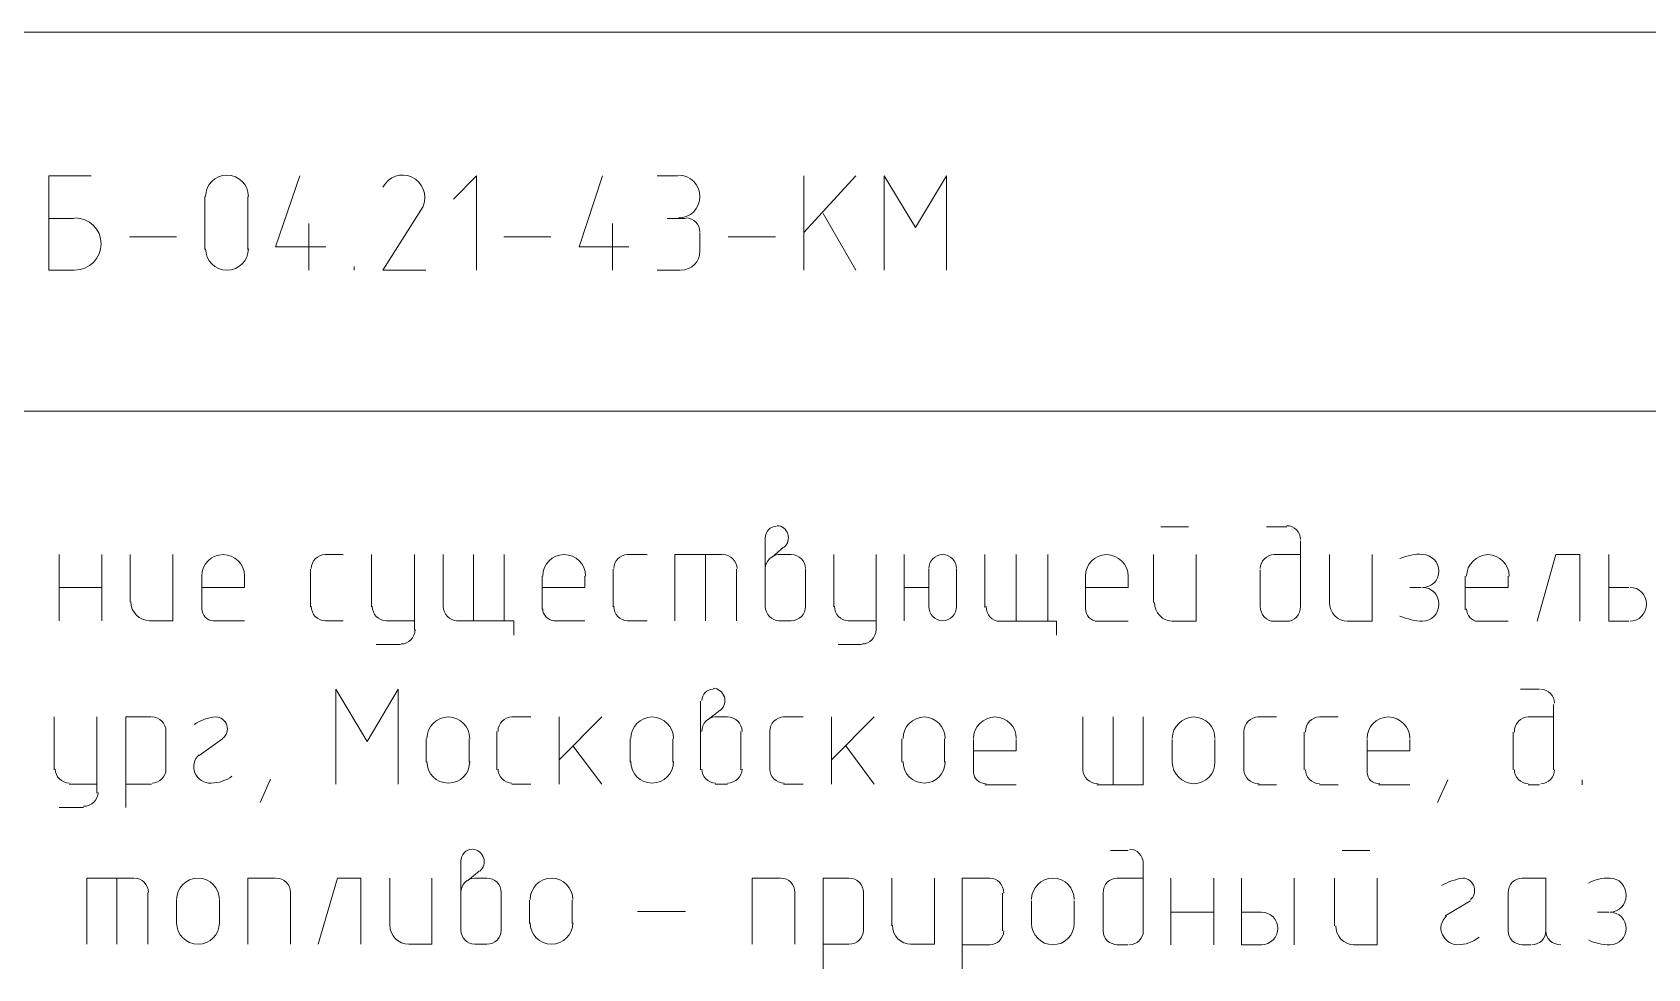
# Model space of a CAD drawing. Header units: millimetres. Extents: x -678 to 5260, y -935 to 3264.
# Drawn here: x 4497.3 to 4923.6, y -555.1 to -308.2 of the extents above; entities that cross this region are included whole.
import ezdxf

# ---------------------------------------------------------------- set-up
doc = ezdxf.new("R2010")
doc.units = ezdxf.units.MM
doc.header["$MEASUREMENT"] = 0
doc.layers.get('0').update_dxf_attribs({"linetype": 'CONTINUOUS'})

msp = doc.modelspace()

# ---------------------------------------------------------------- linework, layer by layer
at = {"color": 7, "linetype": 'Continuous', "lineweight": 5, "true_color": 0x000007}
for points in [[(3359.44873, -308.15736), (5209.40723, -308.15736), (5209.40723, -308.15736)], [(3359.44873, -408.07438), (4009.73918, -408.07438), (5209.40723, -408.07438)], [(4795.13337, -438.61379), (4802.43628, -438.61379), (4802.43628, -438.61379)], [(4823.01719, -438.61379), (4828.3284, -438.61379), (4828.3284, -438.61379)], [(4831.97985, -442.26525), (4831.97985, -459.85861), (4831.97985, -459.85861)], [(4748.66035, -445.9167), (4748.66035, -459.85861), (4748.66035, -459.85861)], [(4756.9591, -463.51006), (4756.9591, -445.9167), (4756.9591, -445.9167)], [(4765.25786, -463.51006), (4765.25786, -445.9167), (4765.25786, -445.9167)], [(4793.14167, -445.9167), (4793.14167, -458.53081), (4793.14167, -458.53081)], [(4798.12093, -463.51006), (4804.42798, -463.51006), (4804.42798, -445.9167)], [(4825.00889, -445.9167), (4831.97985, -445.9167), (4831.97985, -445.9167)], [(4839.6147, -445.9167), (4839.6147, -458.53081), (4839.6147, -458.53081)], [(4844.26201, -463.51006), (4850.90101, -463.51006), (4850.90101, -445.9167)], [(4905.67279, -463.51006), (4905.67279, -445.9167), (4899.36574, -445.9167), (4894.38649, -463.51006)], [(4918.61885, -463.51006), (4913.30765, -463.51006), (4913.30765, -445.9167)], [(4775.21636, -451.55985), (4775.21636, -460.52251), (4775.21636, -460.52251)], [(4786.50267, -454.5474), (4786.50267, -451.55985), (4786.50267, -451.55985)], [(4821.35744, -459.85861), (4821.35744, -449.9001), (4821.35744, -449.9001)], [(4875.46533, -451.55985), (4875.46533, -460.52251), (4875.46533, -460.52251)], [(4886.75163, -454.5474), (4886.75163, -451.55985), (4886.75163, -451.55985)], [(4786.50267, -454.5474), (4775.21636, -454.5474), (4775.21636, -454.5474)], [(4863.84707, -454.5474), (4860.85952, -454.5474), (4860.85952, -454.5474)], [(4886.75163, -454.5474), (4875.46533, -454.5474), (4875.46533, -454.5474)], [(4918.61885, -454.5474), (4913.30765, -454.5474), (4913.30765, -454.5474)], [(4752.64375, -463.51006), (4767.58151, -463.51006), (4767.58151, -463.51006)], [(4767.58151, -463.51006), (4767.58151, -467.16151), (4767.58151, -467.16151)], [(4778.20391, -463.51006), (4786.50267, -463.51006), (4786.50267, -463.51006)], [(4825.00889, -463.51006), (4828.3284, -463.51006), (4828.3284, -463.51006)], [(4878.78483, -463.51006), (4886.75163, -463.51006), (4886.75163, -463.51006)], [(4890.07113, -481.43537), (4895.05039, -481.43537), (4895.05039, -481.43537)], [(4898.70184, -485.41877), (4898.70184, -502.68018), (4898.70184, -502.68018)], [(4774.55246, -488.73828), (4774.55246, -502.68018), (4774.55246, -502.68018)], [(4778.20391, -506.66359), (4790.48607, -506.66359), (4790.48607, -488.73828)], [(4782.51927, -506.66359), (4782.51927, -488.73828), (4782.51927, -488.73828)], [(4820.69354, -488.73828), (4825.67279, -488.73828), (4825.67279, -488.73828)], [(4836.9591, -488.73828), (4841.93835, -488.73828), (4841.93835, -488.73828)], [(4892.06284, -488.73828), (4898.70184, -488.73828), (4898.70184, -488.73828)], [(4817.04209, -492.72168), (4817.04209, -502.68018), (4817.04209, -502.68018)], [(4832.9757, -492.72168), (4832.9757, -502.68018), (4832.9757, -502.68018)], [(4888.07943, -502.68018), (4888.07943, -492.72168), (4888.07943, -492.72168)], [(4745.67279, -494.71338), (4745.67279, -503.34408), (4745.67279, -503.34408)], [(4756.9591, -497.70093), (4745.67279, -497.70093), (4745.67279, -497.70093)], [(4756.9591, -497.70093), (4756.9591, -494.71338), (4756.9591, -494.71338)], [(4798.12093, -494.71338), (4798.12093, -500.68848), (4798.12093, -500.68848)], [(4809.40723, -500.68848), (4809.40723, -494.71338), (4809.40723, -494.71338)], [(4849.57321, -494.71338), (4849.57321, -503.34408), (4849.57321, -503.34408)], [(4860.85952, -497.70093), (4849.57321, -497.70093), (4849.57321, -497.70093)], [(4860.85952, -497.70093), (4860.85952, -494.71338), (4860.85952, -494.71338)], [(4748.66035, -506.66359), (4756.9591, -506.66359), (4756.9591, -506.66359)], [(4820.69354, -506.66359), (4825.67279, -506.66359), (4825.67279, -506.66359)], [(4836.9591, -506.66359), (4841.93835, -506.66359), (4841.93835, -506.66359)], [(4852.56076, -506.66359), (4860.85952, -506.66359), (4860.85952, -506.66359)], [(4870.81802, -505.33579), (4868.16242, -511.31089), (4868.16242, -511.31089)], [(4892.06284, -506.66359), (4895.05039, -506.66359), (4895.05039, -506.66359)], [(4906.33669, -505.33579), (4906.33669, -506.66359), (4906.33669, -506.66359)], [(4781.85537, -523.925), (4786.50267, -523.925), (4786.50267, -523.925)], [(4842.9342, -523.925), (4850.23711, -523.925), (4850.23711, -523.925)], [(4790.48607, -527.57645), (4790.48607, -545.16981), (4790.48607, -545.16981)], [(4749.98815, -531.2279), (4742.68524, -531.2279), (4742.68524, -555.12832)], [(4783.51512, -531.2279), (4790.48607, -531.2279), (4790.48607, -531.2279)], [(4797.78898, -548.82126), (4797.78898, -531.2279), (4797.78898, -531.2279)], [(4809.07528, -548.82126), (4809.07528, -531.2279), (4809.07528, -531.2279)], [(4816.37819, -531.2279), (4816.37819, -548.82126), (4816.37819, -548.82126)], [(4830.3201, -531.2279), (4830.3201, -548.82126), (4830.3201, -548.82126)], [(4840.9425, -531.2279), (4840.9425, -543.84201), (4840.9425, -543.84201)], [(4845.92176, -548.82126), (4852.22881, -548.82126), (4852.22881, -531.2279)], [(4896.71014, -545.16981), (4896.71014, -531.2279), (4890.40308, -531.2279)], [(4753.30765, -545.16981), (4753.30765, -535.2113), (4753.30765, -535.2113)], [(4779.86367, -545.16981), (4779.86367, -535.2113), (4779.86367, -535.2113)], [(4886.75163, -535.2113), (4886.75163, -545.16981), (4886.75163, -545.16981)], [(4760.9425, -537.20301), (4760.9425, -543.17811), (4760.9425, -543.17811)], [(4772.22881, -543.17811), (4772.22881, -537.20301), (4772.22881, -537.20301)], [(4797.78898, -540.19056), (4809.07528, -540.19056), (4809.07528, -540.19056)], [(4821.68939, -540.19056), (4816.37819, -540.19056), (4816.37819, -540.19056)], [(4876.79313, -537.20301), (4870.15412, -541.18641), (4870.15412, -541.18641)], [(4913.30765, -540.19056), (4910.3201, -540.19056), (4910.3201, -540.19056)], [(4742.68524, -548.82126), (4749.98815, -548.82126), (4749.98815, -548.82126)], [(4783.51512, -548.82126), (4786.50267, -548.82126), (4786.50267, -548.82126)], [(4816.37819, -548.82126), (4821.68939, -548.82126), (4821.68939, -548.82126)], [(4890.40308, -548.82126), (4892.72674, -548.82126), (4892.72674, -548.82126)]]:
    msp.add_lwpolyline(points, dxfattribs=at)
at = {"color": 7, "linetype": 'Continuous', "lineweight": 9, "true_color": 0x000007}
for points in [[(4512.80972, -345.99969), (4501.68939, -345.99969), (4501.68939, -370.89595), (4508.3284, -370.89595)], [(4574.71844, -364.75487), (4561.44043, -364.75487), (4567.91346, -345.99969)], [(4614.55246, -370.89595), (4614.55246, -345.99969), (4608.41138, -352.14077)], [(4654.71844, -364.75487), (4641.6064, -364.75487), (4647.74748, -345.99969)], [(4667.6645, -345.99969), (4662.18732, -345.99969), (4662.18732, -345.99969)], [(4700.85952, -360.93745), (4714.63545, -345.99969), (4714.63545, -345.99969)], [(4700.85952, -370.89595), (4700.85952, -345.99969), (4700.85952, -345.99969)], [(4738.53586, -370.89595), (4738.53586, -345.99969), (4730.40308, -359.60964), (4722.10433, -345.99969), (4722.10433, -370.89595)], [(4542.85122, -351.47686), (4542.85122, -365.41877), (4542.85122, -365.41877)], [(4554.13752, -365.41877), (4554.13752, -351.47686), (4554.13752, -351.47686)], [(4508.3284, -357.28599), (4501.68939, -357.28599), (4501.68939, -357.28599)], [(4600.44458, -354.13247), (4589.82217, -370.89595), (4601.10848, -370.89595)], [(4669.6562, -357.28599), (4664.84292, -357.28599), (4664.84292, -357.28599)], [(4706.00474, -355.95819), (4714.63545, -370.89595), (4714.63545, -370.89595)], [(4522.9342, -362.09927), (4535.38234, -362.09927), (4535.38234, -362.09927)], [(4570.23711, -358.61379), (4570.23711, -370.89595), (4570.23711, -370.89595)], [(4621.68939, -362.09927), (4634.13752, -362.09927), (4634.13752, -362.09927)], [(4650.40308, -358.61379), (4650.40308, -370.89595), (4650.40308, -370.89595)], [(4673.47362, -366.08267), (4673.47362, -360.93745), (4673.47362, -360.93745)], [(4680.9425, -362.09927), (4693.39064, -362.09927), (4693.39064, -362.09927)], [(4582.18732, -369.9001), (4582.18732, -370.89595), (4582.18732, -370.89595)], [(4662.18732, -370.89595), (4668.3284, -370.89595), (4668.3284, -370.89595)], [(4690.73503, -441.60135), (4690.73503, -459.69263), (4690.73503, -459.69263)], [(4504.34499, -463.34408), (4504.34499, -445.9167), (4504.34499, -445.9167)], [(4515.6313, -463.34408), (4515.6313, -445.9167), (4515.6313, -445.9167)], [(4523.10018, -445.9167), (4523.10018, -458.36483), (4523.10018, -458.36483)], [(4528.24541, -463.34408), (4534.38649, -463.34408), (4534.38649, -445.9167)], [(4574.55246, -445.9167), (4579.36574, -445.9167), (4579.36574, -445.9167)], [(4586.83462, -445.9167), (4586.83462, -459.69263), (4586.83462, -459.69263)], [(4598.12093, -465.83371), (4598.12093, -445.9167), (4598.12093, -445.9167)], [(4605.75578, -445.9167), (4605.75578, -459.69263), (4605.75578, -459.69263)], [(4613.72259, -463.34408), (4613.72259, -445.9167), (4613.72259, -445.9167)], [(4621.85537, -463.34408), (4621.85537, -445.9167), (4621.85537, -445.9167)], [(4654.38649, -445.9167), (4659.53172, -445.9167), (4659.53172, -445.9167)], [(4679.44873, -445.9167), (4666.83462, -445.9167), (4666.83462, -463.34408)], [(4674.9674, -445.9167), (4674.9674, -463.34408), (4674.9674, -463.34408)], [(4695.54831, -443.925), (4692.56076, -446.5806), (4692.56076, -446.5806)], [(4694.22051, -445.9167), (4697.54001, -445.9167), (4697.54001, -445.9167)], [(4708.82632, -445.9167), (4708.82632, -459.69263), (4708.82632, -459.69263)], [(4719.94665, -465.83371), (4719.94665, -445.9167), (4719.94665, -445.9167)], [(4727.41553, -445.9167), (4727.41553, -463.34408), (4727.41553, -463.34408)], [(4542.02134, -451.55985), (4542.02134, -460.35653), (4542.02134, -460.35653)], [(4553.30765, -454.5474), (4553.30765, -451.55985), (4553.30765, -451.55985)], [(4570.73503, -449.73413), (4570.73503, -459.69263), (4570.73503, -459.69263)], [(4631.81387, -451.55985), (4631.81387, -460.35653), (4631.81387, -460.35653)], [(4643.10018, -454.5474), (4643.10018, -451.55985), (4643.10018, -451.55985)], [(4650.56906, -449.73413), (4650.56906, -459.69263), (4650.56906, -459.69263)], [(4683.10018, -463.34408), (4683.10018, -449.73413), (4683.10018, -449.73413)], [(4701.35744, -449.73413), (4701.35744, -459.69263), (4701.35744, -459.69263)], [(4733.88856, -449.73413), (4733.88856, -459.69263), (4733.88856, -459.69263)], [(4741.19147, -459.69263), (4741.19147, -449.73413), (4741.19147, -449.73413)], [(4504.34499, -454.5474), (4515.6313, -454.5474), (4515.6313, -454.5474)], [(4553.30765, -454.5474), (4542.02134, -454.5474), (4542.02134, -454.5474)], [(4643.10018, -454.5474), (4631.81387, -454.5474), (4631.81387, -454.5474)], [(4727.41553, -454.5474), (4733.88856, -454.5474), (4733.88856, -454.5474)], [(4545.00889, -463.34408), (4553.30765, -463.34408), (4553.30765, -463.34408)], [(4574.55246, -463.34408), (4579.36574, -463.34408), (4579.36574, -463.34408)], [(4590.65205, -463.34408), (4598.12093, -463.34408), (4598.12093, -463.34408)], [(4609.24126, -463.34408), (4624.34499, -463.34408), (4624.34499, -463.34408)], [(4624.34499, -463.34408), (4624.34499, -467.16151), (4624.34499, -467.16151)], [(4634.9674, -463.34408), (4643.10018, -463.34408), (4643.10018, -463.34408)], [(4654.38649, -463.34408), (4659.53172, -463.34408), (4659.53172, -463.34408)], [(4694.22051, -463.34408), (4697.54001, -463.34408), (4697.54001, -463.34408)], [(4712.64375, -463.34408), (4719.94665, -463.34408), (4719.94665, -463.34408)], [(4587.99645, -469.65114), (4594.46947, -469.65114), (4594.46947, -469.65114)], [(4709.98815, -469.65114), (4716.12923, -469.65114), (4716.12923, -469.65114)], [(4593.80557, -506.49761), (4593.80557, -481.43537), (4585.67279, -495.2113), (4577.37404, -481.43537), (4577.37404, -506.49761)], [(4673.6396, -484.5889), (4673.6396, -502.68018), (4673.6396, -502.68018)], [(4503.01719, -488.73828), (4503.01719, -502.68018), (4503.01719, -502.68018)], [(4514.3035, -508.82126), (4514.3035, -488.73828), (4514.3035, -488.73828)], [(4528.74333, -488.73828), (4521.93835, -488.73828), (4521.93835, -512.63869)], [(4623.84707, -488.73828), (4628.82632, -488.73828), (4628.82632, -488.73828)], [(4636.2952, -500.02458), (4647.58151, -488.73828), (4647.58151, -488.73828)], [(4636.2952, -488.73828), (4636.2952, -506.49761), (4636.2952, -506.49761)], [(4678.78483, -486.91255), (4675.6313, -489.40218), (4675.6313, -489.40218)], [(4677.45703, -488.73828), (4680.77653, -488.73828), (4680.77653, -488.73828)], [(4695.54831, -488.73828), (4700.69354, -488.73828), (4700.69354, -488.73828)], [(4708.16242, -500.02458), (4719.44873, -488.73828), (4719.44873, -488.73828)], [(4708.16242, -488.73828), (4708.16242, -506.49761), (4708.16242, -506.49761)], [(4532.56076, -502.68018), (4532.56076, -492.5557), (4532.56076, -492.5557)], [(4619.86367, -492.5557), (4619.86367, -502.68018), (4619.86367, -502.68018)], [(4684.26201, -492.5557), (4684.26201, -502.68018), (4684.26201, -502.68018)], [(4691.89686, -492.5557), (4691.89686, -502.68018), (4691.89686, -502.68018)], [(4547.49852, -494.5474), (4541.35744, -498.86276), (4541.35744, -498.86276)], [(4601.27445, -494.5474), (4601.27445, -500.68848), (4601.27445, -500.68848)], [(4612.56076, -500.68848), (4612.56076, -494.5474), (4612.56076, -494.5474)], [(4647.58151, -506.49761), (4639.94665, -496.37313), (4639.94665, -496.37313)], [(4655.05039, -494.5474), (4655.05039, -500.68848), (4655.05039, -500.68848)], [(4666.33669, -500.68848), (4666.33669, -494.5474), (4666.33669, -494.5474)], [(4719.44873, -506.49761), (4711.97985, -496.37313), (4711.97985, -496.37313)], [(4726.75163, -494.5474), (4726.75163, -500.68848), (4726.75163, -500.68848)], [(4738.03794, -500.68848), (4738.03794, -494.5474), (4738.03794, -494.5474)], [(4507.00059, -506.49761), (4514.3035, -506.49761), (4514.3035, -506.49761)], [(4521.93835, -506.49761), (4528.74333, -506.49761), (4528.74333, -506.49761)], [(4560.11263, -505.16981), (4557.45703, -511.31089), (4557.45703, -511.31089)], [(4623.84707, -506.49761), (4628.82632, -506.49761), (4628.82632, -506.49761)], [(4677.45703, -506.49761), (4680.77653, -506.49761), (4680.77653, -506.49761)], [(4695.54831, -506.49761), (4700.69354, -506.49761), (4700.69354, -506.49761)], [(4504.34499, -512.63869), (4510.81802, -512.63869), (4510.81802, -512.63869)], [(4610.40308, -526.74657), (4610.40308, -545.16981), (4610.40308, -545.16981)], [(4524.09603, -531.2279), (4511.6479, -531.2279), (4511.6479, -548.65529)], [(4519.6147, -531.2279), (4519.6147, -548.65529), (4519.6147, -548.65529)], [(4561.44043, -531.2279), (4554.13752, -531.2279), (4554.13752, -548.65529)], [(4584.01304, -548.65529), (4584.01304, -531.2279), (4577.87196, -531.2279), (4572.72674, -548.65529)], [(4591.6479, -531.2279), (4591.6479, -543.84201), (4591.6479, -543.84201)], [(4596.62715, -548.65529), (4602.76823, -548.65529), (4602.76823, -531.2279)], [(4615.21636, -529.40218), (4612.22881, -531.8918), (4612.22881, -531.8918)], [(4614.05454, -531.2279), (4617.20806, -531.2279), (4617.20806, -531.2279)], [(4694.71844, -531.2279), (4687.24956, -531.2279), (4687.24956, -548.65529)], [(4712.80972, -531.2279), (4706.00474, -531.2279), (4706.00474, -555.12832)], [(4724.09603, -531.2279), (4724.09603, -543.84201), (4724.09603, -543.84201)], [(4729.07528, -548.65529), (4735.38234, -548.65529), (4735.38234, -531.2279)], [(4527.74748, -548.65529), (4527.74748, -535.04533), (4527.74748, -535.04533)], [(4535.38234, -537.03703), (4535.38234, -543.17811), (4535.38234, -543.17811)], [(4546.66864, -543.17811), (4546.66864, -537.03703), (4546.66864, -537.03703)], [(4565.42383, -548.65529), (4565.42383, -535.04533), (4565.42383, -535.04533)], [(4621.02549, -535.04533), (4621.02549, -545.16981), (4621.02549, -545.16981)], [(4628.49437, -537.03703), (4628.49437, -543.17811), (4628.49437, -543.17811)], [(4639.78068, -543.17811), (4639.78068, -537.03703), (4639.78068, -537.03703)], [(4698.53586, -548.65529), (4698.53586, -535.04533), (4698.53586, -535.04533)], [(4716.62715, -545.16981), (4716.62715, -535.04533), (4716.62715, -535.04533)], [(4657.04209, -540.02458), (4669.6562, -540.02458), (4669.6562, -540.02458)], [(4614.05454, -548.65529), (4617.20806, -548.65529), (4617.20806, -548.65529)], [(4706.00474, -548.65529), (4712.80972, -548.65529), (4712.80972, -548.65529)]]:
    msp.add_lwpolyline(points, dxfattribs=at)
for points in [[(4600.44458, -353.96649), (4601.6064, -350.97894), (4600.2786, -347.65944), (4597.45703, -346.33164), (4597.45703, -346.33164), (4594.63545, -345.00384), (4591.31595, -346.16566), (4589.82217, -348.98724)], [(4554.3035, -351.47686), (4554.3035, -348.32334), (4551.81387, -345.83371), (4548.66035, -345.83371), (4548.66035, -345.83371), (4545.50682, -345.83371), (4543.01719, -348.32334), (4543.01719, -351.47686)], [(4667.83047, -357.12002), (4670.984, -357.12002), (4673.47362, -354.63039), (4673.47362, -351.47686), (4673.47362, -351.47686), (4673.47362, -348.32334), (4670.984, -345.83371), (4667.83047, -345.83371)], [(4508.49437, -370.89595), (4512.3118, -370.89595), (4515.46533, -367.74242), (4515.46533, -363.925), (4515.46533, -363.925), (4515.46533, -360.10757), (4512.3118, -357.12002), (4508.49437, -357.12002)], [(4543.01719, -365.2528), (4543.01719, -368.40633), (4545.50682, -370.89595), (4548.66035, -370.89595), (4548.66035, -370.89595), (4551.81387, -370.89595), (4554.3035, -368.40633), (4554.3035, -365.2528)], [(4695.71429, -443.925), (4696.71014, -443.09512), (4697.04209, -441.76732), (4696.71014, -440.43952), (4696.71014, -440.43952), (4696.21221, -439.27769), (4695.21636, -438.28184), (4693.88856, -438.28184)], [(4553.30765, -451.55985), (4553.30765, -448.40633), (4550.65205, -445.9167), (4547.6645, -445.9167), (4547.6645, -445.9167), (4544.51097, -445.9167), (4542.02134, -448.40633), (4542.02134, -451.55985)], [(4643.26615, -451.55985), (4643.26615, -448.40633), (4640.77653, -445.9167), (4637.623, -445.9167), (4637.623, -445.9167), (4634.63545, -445.9167), (4631.97985, -448.40633), (4631.97985, -451.55985)], [(4741.19147, -449.56815), (4741.19147, -447.57645), (4739.53172, -445.9167), (4737.54001, -445.9167), (4737.54001, -445.9167), (4735.54831, -445.9167), (4733.88856, -447.57645), (4733.88856, -449.56815)], [(4733.88856, -459.52666), (4733.88856, -461.68433), (4735.54831, -463.34408), (4737.54001, -463.34408), (4737.54001, -463.34408), (4739.53172, -463.34408), (4741.19147, -461.68433), (4741.19147, -459.52666)], [(4678.9508, -486.91255), (4679.94665, -486.08267), (4680.2786, -484.5889), (4679.94665, -483.42707), (4679.94665, -483.42707), (4679.44873, -482.09927), (4678.2869, -481.2694), (4676.9591, -481.10342)], [(4547.49852, -494.38143), (4548.66035, -493.55155), (4548.9923, -492.22375), (4548.66035, -490.89595), (4548.66035, -490.89595), (4548.16242, -489.56815), (4547.00059, -488.73828), (4545.67279, -488.73828)], [(4612.72674, -494.38143), (4612.72674, -491.39388), (4610.23711, -488.73828), (4607.08358, -488.73828), (4607.08358, -488.73828), (4603.93006, -488.73828), (4601.44043, -491.39388), (4601.44043, -494.38143)], [(4666.50267, -494.38143), (4666.50267, -491.39388), (4664.01304, -488.73828), (4660.85952, -488.73828), (4660.85952, -488.73828), (4657.70599, -488.73828), (4655.21636, -491.39388), (4655.21636, -494.38143)], [(4738.20391, -494.38143), (4738.20391, -491.39388), (4735.71429, -488.73828), (4732.72674, -488.73828), (4732.72674, -488.73828), (4729.57321, -488.73828), (4727.08358, -491.39388), (4727.08358, -494.38143)], [(4541.35744, -498.69678), (4539.86367, -499.85861), (4539.53172, -501.85031), (4540.19562, -503.51006), (4540.19562, -503.51006), (4540.85952, -505.16981), (4542.68524, -506.33164), (4544.51097, -506.16566)], [(4601.44043, -500.52251), (4601.44043, -503.67603), (4603.93006, -506.16566), (4607.08358, -506.16566), (4607.08358, -506.16566), (4610.23711, -506.16566), (4612.72674, -503.67603), (4612.72674, -500.52251)], [(4655.21636, -500.52251), (4655.21636, -503.67603), (4657.70599, -506.16566), (4660.85952, -506.16566), (4660.85952, -506.16566), (4664.01304, -506.16566), (4666.50267, -503.67603), (4666.50267, -500.52251)], [(4727.08358, -500.52251), (4727.08358, -503.67603), (4729.57321, -506.16566), (4732.72674, -506.16566), (4732.72674, -506.16566), (4735.71429, -506.16566), (4738.20391, -503.67603), (4738.20391, -500.52251)], [(4615.38234, -529.40218), (4616.37819, -528.5723), (4616.87611, -527.07852), (4616.37819, -525.9167), (4616.37819, -525.9167), (4615.88026, -524.5889), (4614.88441, -523.75902), (4613.55661, -523.59305)], [(4546.66864, -536.87106), (4546.66864, -533.8835), (4544.17902, -531.2279), (4541.02549, -531.2279), (4541.02549, -531.2279), (4537.87196, -531.2279), (4535.38234, -533.8835), (4535.38234, -536.87106)], [(4639.94665, -536.87106), (4639.94665, -533.8835), (4637.45703, -531.2279), (4634.3035, -531.2279), (4634.3035, -531.2279), (4631.14997, -531.2279), (4628.66035, -533.8835), (4628.66035, -536.87106)], [(4535.38234, -543.01213), (4535.38234, -546.16566), (4537.87196, -548.65529), (4541.02549, -548.65529), (4541.02549, -548.65529), (4544.17902, -548.65529), (4546.66864, -546.16566), (4546.66864, -543.01213)], [(4628.66035, -543.01213), (4628.66035, -546.16566), (4631.14997, -548.65529), (4634.3035, -548.65529), (4634.3035, -548.65529), (4637.45703, -548.65529), (4639.94665, -546.16566), (4639.94665, -543.01213)]]:
    msp.add_open_spline(points, degree=3, knots=[0, 0, 0, 0, 0.125, 0.125, 0.125, 0.125001, 1, 1, 1, 1], dxfattribs=at)
for points in [[(4673.47362, -360.77147), (4673.47362, -358.77977), (4671.81387, -357.12002), (4669.82217, -357.12002)], [(4668.49437, -370.89595), (4671.31595, -370.89595), (4673.47362, -368.5723), (4673.47362, -365.9167)], [(4693.72259, -438.44782), (4692.06284, -438.44782), (4690.73503, -439.77562), (4690.73503, -441.60135)], [(4574.55246, -445.9167), (4572.56076, -445.9167), (4570.90101, -447.57645), (4570.90101, -449.56815)], [(4654.38649, -445.9167), (4652.39479, -445.9167), (4650.73503, -447.57645), (4650.73503, -449.56815)], [(4683.26615, -449.56815), (4683.26615, -447.57645), (4681.6064, -445.9167), (4679.6147, -445.9167)], [(4694.38649, -445.9167), (4692.39479, -445.9167), (4690.73503, -447.57645), (4690.73503, -449.56815)], [(4701.35744, -449.56815), (4701.35744, -447.57645), (4699.69769, -445.9167), (4697.54001, -445.9167)], [(4523.26615, -458.36483), (4523.26615, -461.02043), (4525.58981, -463.34408), (4528.24541, -463.34408)], [(4542.02134, -460.19056), (4542.02134, -461.85031), (4543.34914, -463.34408), (4545.00889, -463.34408)], [(4570.90101, -459.52666), (4570.90101, -461.68433), (4572.56076, -463.34408), (4574.55246, -463.34408)], [(4587.00059, -459.52666), (4587.00059, -461.68433), (4588.66035, -463.34408), (4590.65205, -463.34408)], [(4605.75578, -459.52666), (4605.75578, -461.68433), (4607.41553, -463.34408), (4609.40723, -463.34408)], [(4631.97985, -460.19056), (4631.97985, -461.85031), (4633.47362, -463.34408), (4635.13337, -463.34408)], [(4650.73503, -459.52666), (4650.73503, -461.68433), (4652.39479, -463.34408), (4654.38649, -463.34408)], [(4690.73503, -459.52666), (4690.73503, -461.68433), (4692.39479, -463.34408), (4694.38649, -463.34408)], [(4697.54001, -463.34408), (4699.69769, -463.34408), (4701.35744, -461.68433), (4701.35744, -459.52666)], [(4708.9923, -459.52666), (4708.9923, -461.68433), (4710.65205, -463.34408), (4712.64375, -463.34408)], [(4594.63545, -469.48516), (4596.62715, -469.48516), (4598.2869, -467.82541), (4598.2869, -465.66774)], [(4716.2952, -469.48516), (4718.2869, -469.48516), (4719.94665, -467.82541), (4719.94665, -465.66774)], [(4676.9591, -481.43537), (4675.29935, -481.43537), (4673.97155, -482.76317), (4673.97155, -484.42292)], [(4532.56076, -492.5557), (4532.56076, -490.39803), (4530.90101, -488.73828), (4528.90931, -488.73828)], [(4545.67279, -488.73828), (4543.68109, -488.90425), (4541.68939, -489.56815), (4540.02964, -490.72998)], [(4623.84707, -488.73828), (4621.85537, -488.73828), (4620.19562, -490.39803), (4620.19562, -492.5557)], [(4677.623, -488.73828), (4675.6313, -488.73828), (4673.97155, -490.39803), (4673.97155, -492.5557)], [(4684.59396, -492.5557), (4684.59396, -490.39803), (4682.9342, -488.73828), (4680.77653, -488.73828)], [(4695.71429, -488.73828), (4693.55661, -488.73828), (4691.89686, -490.39803), (4691.89686, -492.5557)], [(4503.34914, -502.51421), (4503.34914, -504.50591), (4505.00889, -506.16566), (4507.00059, -506.16566)], [(4528.90931, -506.16566), (4530.90101, -506.16566), (4532.56076, -504.50591), (4532.56076, -502.51421)], [(4620.19562, -502.51421), (4620.19562, -504.50591), (4621.85537, -506.16566), (4623.84707, -506.16566)], [(4673.97155, -502.51421), (4673.97155, -504.50591), (4675.6313, -506.16566), (4677.623, -506.16566)], [(4680.77653, -506.16566), (4682.9342, -506.16566), (4684.59396, -504.50591), (4684.59396, -502.51421)], [(4691.89686, -502.51421), (4691.89686, -504.50591), (4693.55661, -506.16566), (4695.71429, -506.16566)], [(4544.51097, -506.16566), (4546.50267, -506.16566), (4548.49437, -505.50176), (4549.98815, -504.33994)], [(4510.81802, -512.30674), (4512.9757, -512.30674), (4514.63545, -510.64699), (4514.63545, -508.65529)], [(4613.39064, -523.59305), (4611.73089, -523.59305), (4610.40308, -525.08682), (4610.40308, -526.74657)], [(4527.91346, -535.04533), (4527.91346, -532.88765), (4526.25371, -531.2279), (4524.26201, -531.2279)], [(4565.42383, -535.04533), (4565.42383, -532.88765), (4563.76408, -531.2279), (4561.6064, -531.2279)], [(4614.05454, -531.2279), (4612.06284, -531.2279), (4610.40308, -532.88765), (4610.40308, -535.04533)], [(4621.02549, -535.04533), (4621.02549, -532.88765), (4619.36574, -531.2279), (4617.20806, -531.2279)], [(4698.53586, -535.04533), (4698.53586, -532.88765), (4696.87611, -531.2279), (4694.88441, -531.2279)], [(4716.62715, -535.04533), (4716.62715, -532.88765), (4714.9674, -531.2279), (4712.80972, -531.2279)], [(4591.6479, -543.67603), (4591.6479, -546.49761), (4593.97155, -548.65529), (4596.62715, -548.65529)], [(4610.40308, -545.00384), (4610.40308, -546.99554), (4612.06284, -548.65529), (4614.05454, -548.65529)], [(4617.20806, -548.65529), (4619.36574, -548.65529), (4621.02549, -546.99554), (4621.02549, -545.00384)], [(4712.80972, -548.65529), (4714.9674, -548.65529), (4716.62715, -546.99554), (4716.62715, -545.00384)], [(4724.26201, -543.67603), (4724.26201, -546.49761), (4726.41968, -548.65529), (4729.24126, -548.65529)]]:
    msp.add_open_spline(points, degree=3, dxfattribs=at)
at = {"color": 7, "linetype": 'Continuous', "lineweight": 5, "true_color": 0x000007}
for points in [[(4831.97985, -441.9333), (4831.97985, -439.9416), (4830.3201, -438.28184), (4828.3284, -438.28184)], [(4825.00889, -445.9167), (4823.01719, -445.9167), (4821.35744, -447.57645), (4821.35744, -449.56815)], [(4864.17902, -445.9167), (4862.18732, -445.58475), (4860.19562, -446.24865), (4858.20391, -446.91255)], [(4748.9923, -459.52666), (4748.9923, -461.85031), (4750.65205, -463.51006), (4752.64375, -463.51006)], [(4775.21636, -460.19056), (4775.21636, -461.85031), (4776.54416, -463.51006), (4778.53586, -463.51006)], [(4793.47362, -458.53081), (4793.47362, -461.18641), (4795.46533, -463.51006), (4798.45288, -463.51006)], [(4821.35744, -459.52666), (4821.35744, -461.85031), (4823.01719, -463.51006), (4825.00889, -463.51006)], [(4828.3284, -463.51006), (4830.3201, -463.51006), (4831.97985, -461.85031), (4831.97985, -459.52666)], [(4839.6147, -458.53081), (4839.6147, -461.18641), (4841.6064, -463.51006), (4844.59396, -463.51006)], [(4875.79728, -460.19056), (4875.79728, -461.85031), (4877.12508, -463.51006), (4878.78483, -463.51006)], [(4858.20391, -462.18226), (4860.19562, -462.84616), (4862.18732, -463.51006), (4864.17902, -463.51006)], [(4899.03379, -485.08682), (4899.03379, -483.09512), (4897.37404, -481.43537), (4895.38234, -481.43537)], [(4821.02549, -488.73828), (4818.70184, -488.73828), (4817.04209, -490.39803), (4817.04209, -492.72168)], [(4836.9591, -488.73828), (4834.9674, -488.73828), (4833.30765, -490.39803), (4833.30765, -492.72168)], [(4892.06284, -488.73828), (4890.07113, -488.73828), (4888.41138, -490.39803), (4888.41138, -492.72168)], [(4774.55246, -502.68018), (4774.55246, -504.67189), (4776.21221, -506.33164), (4778.53586, -506.33164)], [(4817.04209, -502.68018), (4817.04209, -504.67189), (4818.70184, -506.33164), (4821.02549, -506.33164)], [(4833.30765, -502.68018), (4833.30765, -504.67189), (4834.9674, -506.33164), (4836.9591, -506.33164)], [(4888.41138, -502.68018), (4888.41138, -504.67189), (4890.07113, -506.33164), (4892.06284, -506.33164)], [(4895.38234, -506.33164), (4897.37404, -506.33164), (4899.03379, -504.67189), (4899.03379, -502.68018)], [(4745.67279, -503.34408), (4745.67279, -505.00384), (4747.33254, -506.33164), (4748.9923, -506.33164)], [(4849.57321, -503.34408), (4849.57321, -505.00384), (4850.90101, -506.33164), (4852.89271, -506.33164)], [(4790.48607, -527.57645), (4790.48607, -525.2528), (4788.82632, -523.59305), (4786.83462, -523.59305)], [(4753.6396, -535.2113), (4753.6396, -532.88765), (4751.97985, -531.2279), (4749.98815, -531.2279)], [(4783.84707, -531.2279), (4781.52342, -531.2279), (4779.86367, -532.88765), (4779.86367, -535.2113)], [(4874.80142, -531.2279), (4872.80972, -531.55985), (4870.81802, -532.22375), (4869.15827, -533.2196)], [(4890.73503, -531.2279), (4888.41138, -531.2279), (4886.75163, -532.88765), (4886.75163, -535.2113)], [(4913.6396, -531.2279), (4911.6479, -531.2279), (4909.6562, -531.55985), (4907.99645, -532.5557)], [(4749.98815, -548.82126), (4751.97985, -548.82126), (4753.6396, -547.16151), (4753.6396, -545.16981)], [(4779.86367, -545.16981), (4779.86367, -547.16151), (4781.52342, -548.82126), (4783.84707, -548.82126)], [(4786.83462, -548.82126), (4788.82632, -548.82126), (4790.48607, -547.16151), (4790.48607, -545.16981)], [(4841.27445, -543.84201), (4841.27445, -546.49761), (4843.26615, -548.82126), (4846.25371, -548.82126)], [(4886.75163, -545.16981), (4886.75163, -547.16151), (4888.41138, -548.82126), (4890.73503, -548.82126)], [(4893.05869, -548.82126), (4895.05039, -548.82126), (4896.71014, -547.16151), (4896.71014, -545.16981)], [(4896.71014, -545.16981), (4896.71014, -547.16151), (4898.36989, -548.82126), (4900.69354, -548.82126)], [(4873.47362, -548.82126), (4875.46533, -548.82126), (4877.45703, -548.15736), (4879.11678, -546.82956)], [(4907.99645, -547.49346), (4909.6562, -548.48931), (4911.6479, -548.82126), (4913.6396, -548.82126)]]:
    msp.add_open_spline(points, degree=3, dxfattribs=at)
for points in [[(4786.50267, -451.55985), (4786.50267, -448.5723), (4783.84707, -445.9167), (4780.85952, -445.9167), (4780.85952, -445.9167), (4777.54001, -445.9167), (4775.21636, -448.5723), (4775.21636, -451.55985)], [(4864.17902, -454.5474), (4866.50267, -454.5474), (4868.49437, -452.88765), (4868.49437, -450.23205), (4868.49437, -450.23205), (4868.49437, -447.9084), (4866.50267, -445.9167), (4864.17902, -445.9167)], [(4887.08358, -451.55985), (4887.08358, -448.5723), (4884.42798, -445.9167), (4881.44043, -445.9167), (4881.44043, -445.9167), (4878.45288, -445.9167), (4875.79728, -448.5723), (4875.79728, -451.55985)], [(4864.17902, -463.51006), (4866.50267, -463.51006), (4868.49437, -461.51836), (4868.49437, -458.86276), (4868.49437, -458.86276), (4868.49437, -456.53911), (4866.50267, -454.5474), (4864.17902, -454.5474)], [(4918.9508, -463.51006), (4921.27445, -463.51006), (4923.26615, -461.51836), (4923.26615, -458.86276), (4923.26615, -458.86276), (4923.26615, -456.53911), (4921.27445, -454.5474), (4918.9508, -454.5474)], [(4756.9591, -494.38143), (4756.9591, -491.39388), (4754.63545, -488.73828), (4751.31595, -488.73828), (4751.31595, -488.73828), (4748.3284, -488.73828), (4745.67279, -491.39388), (4745.67279, -494.38143)], [(4809.40723, -494.38143), (4809.40723, -491.39388), (4807.08358, -488.73828), (4803.76408, -488.73828), (4803.76408, -488.73828), (4800.77653, -488.73828), (4798.12093, -491.39388), (4798.12093, -494.38143)], [(4860.85952, -494.38143), (4860.85952, -491.39388), (4858.20391, -488.73828), (4855.21636, -488.73828), (4855.21636, -488.73828), (4851.89686, -488.73828), (4849.57321, -491.39388), (4849.57321, -494.38143)], [(4798.12093, -500.68848), (4798.12093, -503.67603), (4800.77653, -506.33164), (4803.76408, -506.33164), (4803.76408, -506.33164), (4807.08358, -506.33164), (4809.40723, -503.67603), (4809.40723, -500.68848)], [(4772.22881, -536.87106), (4772.22881, -533.8835), (4769.90516, -531.2279), (4766.58566, -531.2279), (4766.58566, -531.2279), (4763.59811, -531.2279), (4760.9425, -533.8835), (4760.9425, -536.87106)], [(4876.79313, -536.87106), (4877.78898, -536.20716), (4878.12093, -534.87935), (4877.78898, -533.55155), (4877.78898, -533.55155), (4877.45703, -532.22375), (4876.12923, -531.2279), (4874.80142, -531.2279)], [(4913.6396, -540.19056), (4915.96325, -540.19056), (4917.95495, -538.19886), (4917.95495, -535.8752), (4917.95495, -535.8752), (4917.95495, -533.2196), (4915.96325, -531.2279), (4913.6396, -531.2279)], [(4821.68939, -548.82126), (4824.01304, -548.82126), (4826.00474, -546.82956), (4826.00474, -544.50591), (4826.00474, -544.50591), (4826.00474, -542.18226), (4824.01304, -540.19056), (4821.68939, -540.19056)], [(4870.48607, -541.18641), (4869.15827, -542.51421), (4868.49437, -544.50591), (4869.49022, -546.16566), (4869.49022, -546.16566), (4870.15412, -547.82541), (4871.81387, -548.82126), (4873.47362, -548.82126)], [(4913.6396, -548.82126), (4915.96325, -548.82126), (4917.95495, -546.82956), (4917.95495, -544.50591), (4917.95495, -544.50591), (4917.95495, -542.18226), (4915.96325, -540.19056), (4913.6396, -540.19056)], [(4760.9425, -543.17811), (4760.9425, -546.16566), (4763.59811, -548.82126), (4766.58566, -548.82126), (4766.58566, -548.82126), (4769.90516, -548.82126), (4772.22881, -546.16566), (4772.22881, -543.17811)]]:
    msp.add_open_spline(points, degree=3, knots=[0, 0, 0, 0, 0.125, 0.125, 0.125, 0.125001, 1, 1, 1, 1], dxfattribs=at)

doc.saveas('drawing.dxf')
